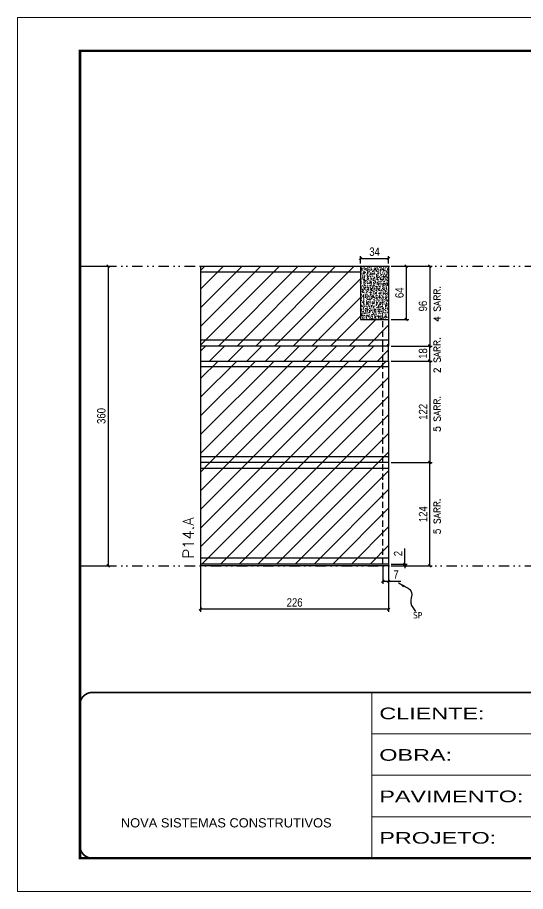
# Model space of a CAD drawing. Extents: x 2949 to 9203, y -16089 to 12527.
# Drawn here: x 7718 to 8328, y -5752 to -4702 of the extents above; entities that cross this region are included whole.
import ezdxf

# ---------------------------------------------------------------- set-up
doc = ezdxf.new("R2010")
doc.units = 0
for name, pattern in [('CONTINUO', [0]), ('DASHED', [0.75, 0.5, -0.25]), ('DIVIDE2', [0.625, 0.25, -0.125, 0, -0.125, 0, -0.125]), ('HIDDEN', [0.375, 0.25, -0.125])]:
    doc.linetypes.add(name, pattern=pattern)
for name, color, linetype in [('COTA', 241, 'Continuous'), ('Nível', 160, 'Continuous'), ('Painéis', 200, 'Continuous'), ('Romaneio', 10, 'Continuous'), ('SARR_2.2x7', 40, 'Continuous'), ('Sarrafo de Pressão', 42, 'HIDDEN'), ('texto', 7, 'Continuous')]:
    doc.layers.add(name, color=color, linetype=linetype)
for name, color, linetype, lineweight in [('Folhas', 255, 'Continuous', 9), ('Hachura', 251, 'Continuous', 9), ('SARRAFO DE PRESSAO', 251, 'DASHED', 9), ('Texto Seção', 7, 'Continuous', 15)]:
    doc.layers.add(name, color=color, linetype=linetype, lineweight=lineweight)
doc.styles.add('ARIAL', font='arial.ttf')
doc.styles.add('COTA TECNICA', font='techl___.ttf', dxfattribs={"height": 10})
doc.styles.add('COTA TECNICA-50', font='techl___.ttf', dxfattribs={"height": 10})
doc.styles.add('REGUA-120', font='ROMANS.shx', dxfattribs={"height": 15})
doc.styles.add('ROMANS', font='romans.shx')
doc.styles.get("Standard").update_dxf_attribs({"font": 'arial.ttf'})
doc.styles.add('Tecnologia', font='')
doc.styles.get('Tecnologia').set_extended_font_data('Forgotten Futurist')
doc.dimstyles.new('COTA PAINEL-50', dxfattribs={"dimtxt": 10, "dimasz": 3, "dimexe": 3, "dimexo": 3, "dimgap": 3, "dimtad": 1, "dimdec": 1, "dimzin": 12, "dimdsep": 46, "dimtxsty": 'COTA TECNICA-50', "dimblk1": 'OBLIQUE', "dimblk2": 'OBLIQUE', "dimsah": 1, "dimcen": 0.9, "dimclrd": 4, "dimclre": 4, "dimclrt": 240, "dimadec": 1, "dimazin": 3, "dimtfac": 1, "dimtdec": 1, "dimtmove": 0, "dimatfit": 3, "dimfxl": 1, "dimtolj": 1, "dimtzin": 12, "dimarcsym": 0})
doc.dimstyles.new('PAINEL', dxfattribs={"dimtxt": 10, "dimasz": 3, "dimexe": 3, "dimexo": 3, "dimgap": 3, "dimtad": 1, "dimdec": 1, "dimzin": 12, "dimdsep": 46, "dimtxsty": 'COTA TECNICA', "dimblk1": 'OBLIQUE', "dimblk2": 'OBLIQUE', "dimsah": 1, "dimcen": 0.9, "dimclrd": 4, "dimclre": 4, "dimclrt": 240, "dimadec": 1, "dimazin": 3, "dimtfac": 1, "dimtdec": 1, "dimtmove": 0, "dimatfit": 3, "dimfxl": 1, "dimtolj": 1, "dimtzin": 12, "dimarcsym": 0})
doc.dimstyles.get("Standard").update_dxf_attribs({"dimtxt": 0.18, "dimasz": 0.18, "dimexe": 0.18, "dimexo": 0.0625, "dimgap": 0.09, "dimtad": 0, "dimtih": 1, "dimtoh": 1, "dimdec": 4, "dimzin": 0, "dimdsep": 46, "dimtxsty": 'Standard', "dimcen": 0.09, "dimadec": 0, "dimazin": 0, "dimtfac": 1, "dimtdec": 4, "dimtofl": 0, "dimtmove": 0, "dimatfit": 3, "dimfxl": 1, "dimtolj": 1, "dimtzin": 0, "dimarcsym": 0})
pattern_1 = [(45, (-122901.967, -36496.372), (-11.2253202, 11.2253202), [])]

# ---------------------------------------------------------------- blocks, each defined once
blk = doc.blocks.new('9999999999')
at = {"color": 30, "linetype": 'CONTINUO'}
for p, q in [((98564.6, 34230.2), (98564.6, 34429.4)), ((98564.6, 34379.6), (99584, 34379.6)), ((98564.6, 34329.8), (99488, 34329.8)), ((98564.6, 34280), (99488, 34280))]:
    blk.add_line(p, q, dxfattribs=at)
at = {"color": 30, "linetype": 'CONTINUO', "const_width": 2}
blk.add_lwpolyline([(99584, 34230.2), (99584, 34414.4, 0.414214), (99569, 34429.4), (98229, 34429.4, 0.414214), (98214, 34414.4), (98214, 34245.2, 0.414214), (98229, 34230.2), (99584, 34230.2)], format="xyb", dxfattribs=at)
at = {"layer": 'Folhas'}
blk.add_lwpolyline([(98139, 34190.2), (99624, 34190.2), (99624, 35240.2), (98139, 35240.2)], close=True, dxfattribs=at)
at = {"layer": 'Folhas', "color": 30, "const_width": 3}
blk.add_lwpolyline([(98214, 34230.2), (99584, 34230.2), (99584, 35200.2), (98214, 35200.2)], close=True, dxfattribs=at)
at = {"color": 7, "linetype": 'Continuous', "ltscale": 5, "style": 'ARIAL'}
blk.add_text('NOVA SISTEMAS CONSTRUTIVOS', height=11.059, dxfattribs=at).set_placement((98263.2, 34267.2))
at = {"layer": 'Folhas', "color": 7, "style": 'Tecnologia', "width": 1.5}
for s, p in [('CLIENTE:', (98573.7, 34397.2)), ('OBRA:', (98573.7, 34347.3)), ('PAVIMENTO:', (98573.7, 34297.5)), ('PROJETO:', (98573.7, 34247.7))]:
    blk.add_text(s, height=14, dxfattribs=at).set_placement(p)
blk = doc.blocks.new('_Oblique')
at = {"color": 0, "linetype": 'ByBlock', "lineweight": -2}
blk.add_line((-0.5, -0.5), (0.5, 0.5), dxfattribs=at)
blk = doc.blocks.new('*D2445')
at = {"layer": 'COTA', "color": 4, "linetype": 'ByBlock', "lineweight": -2, "transparency": 16777216}
for p, q in [((7795.5, -5000.6), (7829.5, -5000.6)), ((7826.5, -5000.6), (7826.5, -5360.6)), ((7795.5, -5360.6), (7829.5, -5360.6))]:
    blk.add_line(p, q, dxfattribs=at)
at = {"layer": 'Defpoints', "color": 0, "linetype": 'ByBlock', "transparency": 16777216}
for p in [(7792.5, -5000.6), (7792.5, -5360.6), (7826.5, -5360.6)]:
    blk.add_point(p, dxfattribs=at)
at = {"layer": 'COTA', "color": 4, "linetype": 'ByBlock', "lineweight": -2, "transparency": 16777216, "xscale": 3, "yscale": 3, "zscale": 3}
for p, rotation in [((7826.5, -5000.6), 90), ((7826.5, -5360.6), 270)]:
    blk.add_blockref('_Oblique', p, dxfattribs=dict(at, rotation=rotation))
at = {"layer": 'COTA', "color": 240, "linetype": 'ByBlock', "transparency": 16777216, "insert": (7818.3, -5180.6), "char_height": 10, "attachment_point": 5, "rotation": 90, "style": 'COTA TECNICA'}
blk.add_mtext('\\A1;360', dxfattribs=at)
blk = doc.blocks.new('*D2403')
at = {"layer": 'COTA', "color": 4, "lineweight": -2, "transparency": 16777216}
for p, q in [((7937.5, -5361.6), (7937.5, -5415.8)), ((8163.5, -5361.6), (8163.5, -5415.8)), ((8163.5, -5412.8), (7937.5, -5412.8))]:
    blk.add_line(p, q, dxfattribs=at)
at = {"layer": 'Defpoints', "color": 0, "transparency": 16777216}
for p in [(7937.5, -5358.6), (8163.5, -5358.6), (7937.5, -5412.8)]:
    blk.add_point(p, dxfattribs=at)
at = {"layer": 'COTA', "color": 4, "lineweight": -2, "transparency": 16777216, "xscale": 3, "yscale": 3, "zscale": 3, "rotation": 180}
blk.add_blockref('_Oblique', (7937.5, -5412.8), dxfattribs=at)
at = {"layer": 'COTA', "color": 4, "lineweight": -2, "transparency": 16777216, "xscale": 3, "yscale": 3, "zscale": 3}
blk.add_blockref('_Oblique', (8163.5, -5412.8), dxfattribs=at)
at = {"layer": 'COTA', "color": 240, "transparency": 16777216, "insert": (8050.5, -5404.7), "char_height": 10, "attachment_point": 5, "style": 'COTA TECNICA'}
blk.add_mtext('\\A1;226', dxfattribs=at)
blk = doc.blocks.new('*D2404')
at = {"layer": 'COTA', "color": 4, "lineweight": -2, "transparency": 16777216}
for p, q in [((8156.5, -5361.6), (8156.5, -5382.1)), ((8163.5, -5363.6), (8163.5, -5382.1)), ((8156.5, -5379.1), (8163.5, -5379.1)), ((8163.5, -5379.1), (8178.2, -5379.1))]:
    blk.add_line(p, q, dxfattribs=at)
at = {"layer": 'Defpoints', "color": 0, "transparency": 16777216}
for p in [(8156.5, -5358.6), (8163.5, -5360.6), (8163.5, -5379.1)]:
    blk.add_point(p, dxfattribs=at)
at = {"layer": 'COTA', "color": 4, "lineweight": -2, "transparency": 16777216, "xscale": 3, "yscale": 3, "zscale": 3, "rotation": 180}
blk.add_blockref('_Oblique', (8156.5, -5379.1), dxfattribs=at)
at = {"layer": 'COTA', "color": 4, "lineweight": -2, "transparency": 16777216, "xscale": 3, "yscale": 3, "zscale": 3}
blk.add_blockref('_Oblique', (8163.5, -5379.1), dxfattribs=at)
at = {"layer": 'COTA', "color": 240, "transparency": 16777216, "insert": (8172.4, -5371), "char_height": 10, "attachment_point": 5, "style": 'COTA TECNICA-50'}
blk.add_mtext('\\A1;7', dxfattribs=at)
blk = doc.blocks.new('*D2405')
at = {"layer": 'Defpoints', "color": 0, "linetype": 'ByBlock', "transparency": 16777216}
for p in [(8163.5, -5236.6), (8212.9, -5236.6), (8163.5, -5360.6)]:
    blk.add_point(p, dxfattribs=at)
at = {"layer": 'Romaneio', "color": 4, "linetype": 'ByBlock', "lineweight": -2, "transparency": 16777216}
for p, q in [((8166.5, -5236.6), (8215.9, -5236.6)), ((8212.9, -5360.6), (8212.9, -5236.6)), ((8166.5, -5360.6), (8215.9, -5360.6))]:
    blk.add_line(p, q, dxfattribs=at)
at = {"layer": 'Romaneio', "color": 4, "linetype": 'ByBlock', "lineweight": -2, "transparency": 16777216, "xscale": 3, "yscale": 3, "zscale": 3}
for p, rotation in [((8212.9, -5236.6), 90), ((8212.9, -5360.6), 270)]:
    blk.add_blockref('_Oblique', p, dxfattribs=dict(at, rotation=rotation))
at = {"layer": 'Romaneio', "color": 240, "linetype": 'ByBlock', "transparency": 16777216, "insert": (8204.8, -5298.6), "char_height": 10, "attachment_point": 5, "rotation": 90, "style": 'COTA TECNICA'}
blk.add_mtext('\\A1;124', dxfattribs=at)
blk = doc.blocks.new('*D2406')
at = {"layer": 'COTA', "color": 4, "lineweight": -2, "transparency": 16777216}
for p, q in [((8182.8, -5358.6), (8182.8, -5339.8)), ((8166.5, -5358.6), (8185.8, -5358.6)), ((8166.5, -5360.6), (8185.8, -5360.6)), ((8182.8, -5360.6), (8182.8, -5358.6)), ((8182.8, -5360.6), (8182.8, -5363.6))]:
    blk.add_line(p, q, dxfattribs=at)
at = {"layer": 'Defpoints', "color": 0, "transparency": 16777216}
for p in [(8163.5, -5358.6), (8163.5, -5360.6), (8182.8, -5360.6)]:
    blk.add_point(p, dxfattribs=at)
at = {"layer": 'COTA', "color": 4, "lineweight": -2, "transparency": 16777216, "xscale": 3, "yscale": 3, "zscale": 3}
for p, rotation in [((8182.8, -5358.6), 270), ((8182.8, -5360.6), 90)]:
    blk.add_blockref('_Oblique', p, dxfattribs=dict(at, rotation=rotation))
at = {"layer": 'COTA', "color": 240, "transparency": 16777216, "insert": (8174.8, -5345.9), "char_height": 10, "attachment_point": 5, "rotation": 90, "style": 'COTA TECNICA-50'}
blk.add_mtext('\\A1;2', dxfattribs=at)
blk = doc.blocks.new('*D2407')
at = {"layer": 'COTA', "color": 4, "linetype": 'ByBlock', "lineweight": -2, "transparency": 16777216}
for p, q in [((8166.5, -5000.6), (8215.9, -5000.6)), ((8212.9, -5000.6), (8212.9, -5096.6)), ((8166.5, -5096.6), (8215.9, -5096.6))]:
    blk.add_line(p, q, dxfattribs=at)
at = {"layer": 'Defpoints', "color": 0, "linetype": 'ByBlock', "transparency": 16777216}
for p in [(8163.5, -5000.6), (8163.5, -5096.6), (8212.9, -5096.6)]:
    blk.add_point(p, dxfattribs=at)
at = {"layer": 'COTA', "color": 4, "linetype": 'ByBlock', "lineweight": -2, "transparency": 16777216, "xscale": 3, "yscale": 3, "zscale": 3}
for p, rotation in [((8212.9, -5000.6), 90), ((8212.9, -5096.6), 270)]:
    blk.add_blockref('_Oblique', p, dxfattribs=dict(at, rotation=rotation))
at = {"layer": 'COTA', "color": 240, "linetype": 'ByBlock', "transparency": 16777216, "insert": (8204.7, -5048.6), "char_height": 10, "attachment_point": 5, "rotation": 90, "style": 'COTA TECNICA'}
blk.add_mtext('\\A1;96', dxfattribs=at)
blk = doc.blocks.new('*D2446')
at = {"layer": 'COTA', "color": 4, "linetype": 'ByBlock', "lineweight": -2, "transparency": 16777216}
for p, q in [((8166.5, -5114.6), (8215.9, -5114.6)), ((8212.9, -5114.6), (8212.9, -5236.6)), ((8166.5, -5236.6), (8215.9, -5236.6))]:
    blk.add_line(p, q, dxfattribs=at)
at = {"layer": 'Defpoints', "color": 0, "linetype": 'ByBlock', "transparency": 16777216}
for p in [(8163.5, -5114.6), (8163.5, -5236.6), (8212.9, -5236.6)]:
    blk.add_point(p, dxfattribs=at)
at = {"layer": 'COTA', "color": 4, "linetype": 'ByBlock', "lineweight": -2, "transparency": 16777216, "xscale": 3, "yscale": 3, "zscale": 3}
for p, rotation in [((8212.9, -5114.6), 90), ((8212.9, -5236.6), 270)]:
    blk.add_blockref('_Oblique', p, dxfattribs=dict(at, rotation=rotation))
at = {"layer": 'COTA', "color": 240, "linetype": 'ByBlock', "transparency": 16777216, "insert": (8204.8, -5175.6), "char_height": 10, "attachment_point": 5, "rotation": 90, "style": 'COTA TECNICA'}
blk.add_mtext('\\A1;122', dxfattribs=at)
blk = doc.blocks.new('*D2447')
at = {"layer": 'COTA', "color": 4, "linetype": 'ByBlock', "lineweight": -2, "transparency": 16777216}
for p, q in [((8129.5, -4997.6), (8129.5, -4988.5)), ((8129.5, -4991.5), (8163.5, -4991.5)), ((8163.5, -4997.6), (8163.5, -4988.5))]:
    blk.add_line(p, q, dxfattribs=at)
at = {"layer": 'Defpoints', "color": 0, "linetype": 'ByBlock', "transparency": 16777216}
for p in [(8163.5, -4991.5), (8129.5, -5000.6), (8163.5, -5000.6)]:
    blk.add_point(p, dxfattribs=at)
at = {"layer": 'COTA', "color": 4, "linetype": 'ByBlock', "lineweight": -2, "transparency": 16777216, "xscale": 3, "yscale": 3, "zscale": 3, "rotation": 180}
blk.add_blockref('_Oblique', (8129.5, -4991.5), dxfattribs=at)
at = {"layer": 'COTA', "color": 4, "linetype": 'ByBlock', "lineweight": -2, "transparency": 16777216, "xscale": 3, "yscale": 3, "zscale": 3}
blk.add_blockref('_Oblique', (8163.5, -4991.5), dxfattribs=at)
at = {"layer": 'COTA', "color": 240, "linetype": 'ByBlock', "transparency": 16777216, "insert": (8146.5, -4983.3), "char_height": 10, "attachment_point": 5, "style": 'COTA TECNICA'}
blk.add_mtext('\\A1;34', dxfattribs=at)
blk = doc.blocks.new('*D2448')
at = {"layer": 'COTA', "color": 4, "linetype": 'ByBlock', "lineweight": -2, "transparency": 16777216}
for p, q in [((8166.5, -5000.6), (8187.6, -5000.6)), ((8184.6, -5000.6), (8184.6, -5064.6)), ((8166.5, -5064.6), (8187.6, -5064.6))]:
    blk.add_line(p, q, dxfattribs=at)
at = {"layer": 'Defpoints', "color": 0, "linetype": 'ByBlock', "transparency": 16777216}
for p in [(8163.5, -5000.6), (8163.5, -5064.6), (8184.6, -5064.6)]:
    blk.add_point(p, dxfattribs=at)
at = {"layer": 'COTA', "color": 4, "linetype": 'ByBlock', "lineweight": -2, "transparency": 16777216, "xscale": 3, "yscale": 3, "zscale": 3}
for p, rotation in [((8184.6, -5000.6), 90), ((8184.6, -5064.6), 270)]:
    blk.add_blockref('_Oblique', p, dxfattribs=dict(at, rotation=rotation))
at = {"layer": 'COTA', "color": 240, "linetype": 'ByBlock', "transparency": 16777216, "insert": (8176.5, -5032.6), "char_height": 10, "attachment_point": 5, "rotation": 90, "style": 'COTA TECNICA'}
blk.add_mtext('\\A1;64', dxfattribs=at)
blk = doc.blocks.new('*D2488')
at = {"layer": 'COTA', "color": 4, "lineweight": -2, "transparency": 16777216}
for p, q in [((8166.5, -5096.6), (8215.9, -5096.6)), ((8212.9, -5114.6), (8212.9, -5096.6)), ((8166.5, -5114.6), (8215.9, -5114.6))]:
    blk.add_line(p, q, dxfattribs=at)
at = {"layer": 'Defpoints', "color": 0, "transparency": 16777216}
for p in [(8163.5, -5096.6), (8212.9, -5096.6), (8163.5, -5114.6)]:
    blk.add_point(p, dxfattribs=at)
at = {"layer": 'COTA', "color": 4, "lineweight": -2, "transparency": 16777216, "xscale": 3, "yscale": 3, "zscale": 3}
for p, rotation in [((8212.9, -5096.6), 90), ((8212.9, -5114.6), 270)]:
    blk.add_blockref('_Oblique', p, dxfattribs=dict(at, rotation=rotation))
at = {"layer": 'COTA', "color": 240, "transparency": 16777216, "insert": (8204.8, -5105.6), "char_height": 10, "attachment_point": 5, "rotation": 90, "style": 'COTA TECNICA'}
blk.add_mtext('\\A1;18', dxfattribs=at)

msp = doc.modelspace()

# ---------------------------------------------------------------- hatches: boundary and pattern name
at = {"layer": 'COTA', "linetype": 'ByBlock'}
h = msp.add_hatch(dxfattribs=at)
h.set_pattern_fill('AR-CONC', color=256, scale=0.03)
h.set_pattern_definition([(50, (-124486.9665, -35333.7967), (5.46554007, -0.47817257), [0.5715, -6.2865]), (355, (-124486.9665, -35333.7967), (-1.05730264, 5.73170536), [0.4572, -5.02921753]), (100.4514447, (-124486.511, -35333.8366), (4.40823741, 5.25353256), [0.48570026, -5.34270734]), (46.1842, (-124486.9665, -35332.273), (8.13237123, -1.26126984), [0.85725, -9.42975]), (96.6355576, (-124486.289, -35332.378), (7.122124, 7.42278374), [0.7285507, -8.01406824]), (351.184151, (-124486.9665, -35332.273), (7.122124, 7.42278374), [0.685799, -7.54379196]), (21, (-124486.2045, -35332.6537), (4.54843174, -3.06795595), [0.5715, -6.2865]), (326, (-124486.2045, -35332.6537), (1.85406085, 5.52563898), [0.4572, -5.0292]), (71.451445, (-124485.8255, -35332.9094), (6.40249258, 2.45768307), [0.48570026, -5.34269813]), (37.5, (-124486.9665, -35333.7967), (0.092658098, 2.536651166), [0, -4.96824, 0, -5.1054, 0, -5.04825]), (7.5, (-124486.9665, -35333.7967), (2.004589875, 3.005417245), [0, -2.91084, 0, -4.85394, 0, -1.92405]), (327.5, (-124488.6658, -35333.7967), (4.067717855, -0.17186232), [0, -1.905, 0, -5.9436, 0, -7.8867]), (317.5, (-124489.4278, -35333.7967), (4.44387544, 0.76279473), [0, -2.4765, 0, -3.94716, 0, -5.6007])])
h.paths.add_polyline_path([(8163.5, -5000.61), (8129.5, -5000.61), (8129.5, -5064.61), (8163.5, -5064.61)])
at = {"layer": 'Hachura', "linetype": 'ByBlock'}
h = msp.add_hatch(dxfattribs=at)
h.set_pattern_fill('ANSI31', color=256, scale=5)
h.set_pattern_definition([(45, (4016.75, -4009.77), (-11.22532, 11.22532), [])])
h.paths.add_polyline_path([(7937.5, -5000.61), (7937.5, -5096.61), (8163.5, -5096.61), (8163.5, -5064.61), (8129.5, -5064.61), (8129.5, -5000.61)])
at = {"layer": 'Hachura'}
h = msp.add_hatch(dxfattribs=at)
h.set_pattern_fill('ANSI31', color=256, scale=5)
h.set_pattern_definition([(45, (0, 1148.575), (-11.22532, 11.22532), [])])
h.paths.add_polyline_path([(7937.5, -5096.61), (7937.5, -5114.61), (8163.5, -5114.61), (8163.5, -5096.61)])
at = {"layer": 'Hachura', "linetype": 'ByBlock'}
h = msp.add_hatch(dxfattribs=at)
h.set_pattern_fill('ANSI31', color=256, scale=5)
h.set_pattern_definition(pattern_1)
h.paths.add_polyline_path([(8163.5, -5236.61), (8163.5, -5114.61), (7937.5, -5114.61), (7937.5, -5236.61)])
h = msp.add_hatch(dxfattribs=at)
h.set_pattern_fill('ANSI31', color=256, scale=5)
h.set_pattern_definition(pattern_1)
h.paths.add_polyline_path([(7937.5, -5236.61), (7937.5, -5358.61), (8163.5, -5358.61), (8163.5, -5236.61)])

# ---------------------------------------------------------------- linework, layer by layer
at = {"layer": 'COTA', "linetype": 'ByBlock'}
for p, q in [((8129.5, -5000.61), (8163.5, -5000.61)), ((8163.5, -5000.61), (8163.5, -5064.61))]:
    msp.add_line(p, q, dxfattribs=at)
at = {"layer": 'Nível', "color": 4, "linetype": 'DIVIDE2', "ltscale": 50}
for p, q in [((7792.53, -5000.61), (9162.53, -5000.61)), ((7792.53, -5360.61), (9162.53, -5360.61))]:
    msp.add_line(p, q, dxfattribs=at)
at = {"layer": 'Painéis', "linetype": 'ByBlock'}
for p, q in [((7937.5, -5000.61), (7937.5, -5096.61)), ((7937.5, -5000.61), (8129.5, -5000.61)), ((8129.5, -5000.61), (8129.5, -5064.61)), ((8129.5, -5064.61), (8163.5, -5064.61)), ((8163.5, -5064.61), (8163.5, -5096.61)), ((8163.5, -5096.61), (7937.5, -5096.61)), ((7937.5, -5114.61), (7937.5, -5360.61)), ((8163.5, -5114.61), (8163.5, -5360.61)), ((8163.5, -5236.61), (7937.5, -5236.61)), ((8163.5, -5358.61), (7937.5, -5358.61)), ((8163.5, -5360.61), (7937.5, -5360.61))]:
    msp.add_line(p, q, dxfattribs=at)
at = {"layer": 'Painéis'}
for p, q in [((7937.5, -5096.61), (7937.5, -5114.61)), ((8163.5, -5114.61), (8163.5, -5096.61)), ((7937.5, -5114.61), (8163.5, -5114.61))]:
    msp.add_line(p, q, dxfattribs=at)
at = {"layer": 'SARR_2.2x7'}
for p, q in [((7937.5, -5007.61), (8129.5, -5007.61)), ((8163.5, -5089.61), (7937.5, -5089.61)), ((8163.5, -5121.61), (7937.5, -5121.61)), ((8163.5, -5229.61), (7937.5, -5229.61)), ((8163.5, -5243.61), (7937.5, -5243.61)), ((8163.5, -5351.61), (7937.5, -5351.61))]:
    msp.add_line(p, q, dxfattribs=at)
at = {"layer": 'Sarrafo de Pressão', "ltscale": 30}
for p, q in [((8156.5, -5096.61), (8156.5, -5064.61)), ((8156.5, -5114.61), (8156.5, -5096.61)), ((8156.5, -5236.61), (8156.5, -5114.61)), ((8156.5, -5358.61), (8156.5, -5236.61))]:
    msp.add_line(p, q, dxfattribs=at)

# ---------------------------------------------------------------- block references
at = {"layer": 'SARRAFO DE PRESSAO', "color": 6, "linetype": 'ByBlock'}
msp.add_blockref('9999999999', (-90421.44, -39942.1), dxfattribs=at)

# ---------------------------------------------------------------- texts
at = {"layer": 'texto', "color": 0, "insert": (8198.28, -5420.1), "char_height": 7.5, "attachment_point": 5}
msp.add_mtext('{\\fTahoma|b0|i0|c0|p34;\\C4;SP}', dxfattribs=at)
at = {"layer": 'Texto Seção', "linetype": 'Continuous', "style": 'ROMANS'}
for s, p in [('4 SARR.', (8225.65, -5067.58)), ('2 SARR.', (8225.65, -5129.11)), ('5 SARR.', (8225.65, -5199.69)), ('5 SARR.', (8225.65, -5322.7))]:
    msp.add_text(s, height=8, rotation=90, dxfattribs=at).set_placement(p)
at = {"layer": 'Texto Seção', "style": 'REGUA-120'}
msp.add_text('P14.A', height=13, rotation=90, dxfattribs=at).set_placement((7929.28, -5351.97))

# ---------------------------------------------------------------- dimensions: what is measured, and where the dimension line sits
at = {"layer": 'COTA', "linetype": 'ByBlock'}
dim = msp.add_linear_dim(base=(8163.5, -4991.48), p1=(8129.5, -5000.61), p2=(8163.5, -5000.61), dimstyle='PAINEL', dxfattribs=at)
dim.commit()
dim.dimension.update_dxf_attribs({"geometry": '*D2447', "text_midpoint": (8146.5, -4991.48), "dimtype": 160})
for base, p1, p2, picture, middle in [((7826.53, -5360.61), (7792.53, -5000.61), (7792.53, -5360.61), '*D2445', (7818.31, -5180.61)), ((8212.87, -5096.61), (8163.5, -5000.61), (8163.5, -5096.61), '*D2407', (8204.74, -5048.61)), ((8184.6, -5064.61), (8163.5, -5000.61), (8163.5, -5064.61), '*D2448', (8176.49, -5032.61)), ((8212.87, -5236.61), (8163.5, -5114.61), (8163.5, -5236.61), '*D2446', (8204.81, -5175.61))]:
    dim = msp.add_linear_dim(base=base, p1=p1, p2=p2, angle=90, dimstyle='PAINEL', dxfattribs=at)
    dim.commit()
    dim.dimension.update_dxf_attribs({"geometry": picture, "text_midpoint": middle})
at = {"layer": 'COTA'}
dim = msp.add_linear_dim(base=(8212.87, -5096.61), p1=(8163.5, -5114.61), p2=(8163.5, -5096.61), angle=90, dimstyle='PAINEL', dxfattribs=at)
dim.commit()
dim.dimension.update_dxf_attribs({"geometry": '*D2488', "text_midpoint": (8204.77, -5105.61)})
dim = msp.add_linear_dim(base=(8182.76, -5360.61), p1=(8163.5, -5358.61), p2=(8163.5, -5360.61), angle=90, dimstyle='COTA PAINEL-50', dxfattribs=at)
dim.commit()
dim.dimension.update_dxf_attribs({"geometry": '*D2406', "text_midpoint": (8182.76, -5345.86), "dimtype": 160})
dim = msp.add_linear_dim(base=(7937.5, -5412.78), p1=(8163.5, -5358.61), p2=(7937.5, -5358.61), angle=180, dimstyle='PAINEL', override={"dimarcsym": 2}, dxfattribs=at)
dim.commit()
dim.dimension.update_dxf_attribs({"geometry": '*D2403', "text_midpoint": (8050.5, -5404.68)})
dim = msp.add_linear_dim(base=(8163.5, -5379.12), p1=(8156.5, -5358.61), p2=(8163.5, -5360.61), dimstyle='COTA PAINEL-50', dxfattribs=at)
dim.commit()
dim.dimension.update_dxf_attribs({"geometry": '*D2404', "text_midpoint": (8172.37, -5371.05)})
at = {"layer": 'Romaneio', "linetype": 'ByBlock'}
dim = msp.add_aligned_dim(p1=(8163.5, -5360.61), p2=(8163.5, -5236.61), distance=-49.37, dimstyle='PAINEL', dxfattribs=at)
dim.commit()
dim.dimension.update_dxf_attribs({"geometry": '*D2405', "text_midpoint": (8204.8, -5298.61)})

# ---------------------------------------------------------------- leaders
at = {"layer": 'COTA', "path_type": 1}
msp.add_leader([(8175.33, -5380.79), (8191.12, -5392.62), (8190.19, -5405.63), (8195.74, -5415.41)], dimstyle='Standard', override={"dimasz": 8}, dxfattribs=at)

doc.saveas('drawing.dxf')
